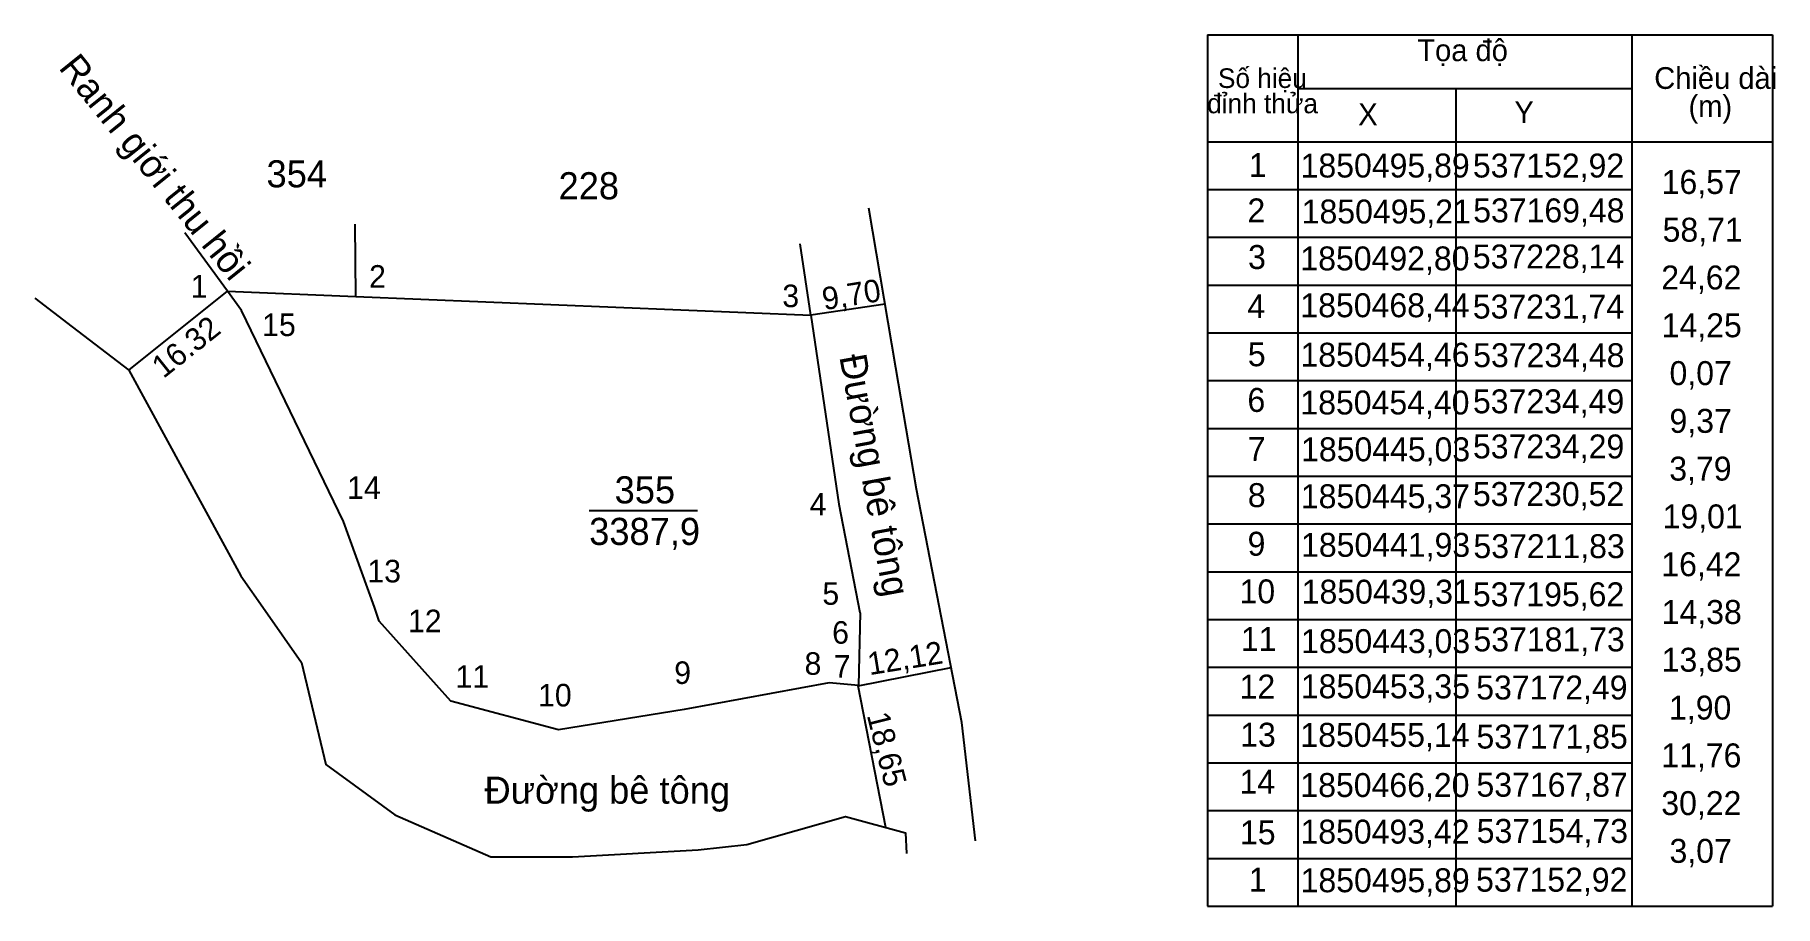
# Model space of a CAD drawing. Extents: x 537128 to 537353, y 1850417 to 1850529.
import ezdxf

# ---------------------------------------------------------------- set-up
doc = ezdxf.new("R2010")
doc.units = 0
doc.layers.add('Level 5', color=7, linetype='Continuous')

msp = doc.modelspace()

# ---------------------------------------------------------------- linework, layer by layer
at = {"layer": 'Level 5'}
for p, q in [((537279.32, 1850528.97), (537279.32, 1850416.58)), ((537279.32, 1850528.97), (537352.19, 1850528.97)), ((537290.96, 1850528.97), (537290.96, 1850416.58)), ((537334.07, 1850416.58), (537334.07, 1850528.97)), ((537352.19, 1850528.97), (537352.19, 1850416.58)), ((537290.96, 1850522.06), (537334.07, 1850522.06)), ((537311.36, 1850522.06), (537311.36, 1850416.58)), ((537279.32, 1850515.18), (537352.19, 1850515.18)), ((537279.32, 1850509.02), (537334.07, 1850509.02)), ((537169.48, 1850495.21), (537169.38, 1850504.53)), ((537152.92, 1850495.89), (537147.41, 1850503.41)), ((537152.92, 1850495.89), (537147.41, 1850503.41)), ((537228.14, 1850492.8), (537226.78, 1850502.02)), ((537279.32, 1850502.86), (537334.07, 1850502.86)), ((537140.17, 1850485.7), (537152.92, 1850495.89)), ((537279.32, 1850496.69), (537334.07, 1850496.69)), ((537237.74, 1850494.22), (537228.14, 1850492.8)), ((537279.32, 1850490.53), (537334.07, 1850490.53)), ((537279.32, 1850484.37), (537334.07, 1850484.37)), ((537279.32, 1850478.21), (537334.07, 1850478.21)), ((537279.32, 1850472.04), (537334.07, 1850472.04)), ((537199.55, 1850467.6), (537213.55, 1850467.6)), ((537279.32, 1850465.88), (537334.07, 1850465.88)), ((537279.32, 1850459.72), (537334.07, 1850459.72)), ((537279.32, 1850453.55), (537334.07, 1850453.55)), ((537234.26, 1850445.02), (537246.26, 1850447.36)), ((537279.32, 1850447.39), (537334.07, 1850447.39)), ((537237.83, 1850426.72), (537234.26, 1850445.02)), ((537279.32, 1850441.23), (537334.07, 1850441.23)), ((537279.32, 1850435.07), (537334.07, 1850435.07)), ((537279.32, 1850428.9), (537334.07, 1850428.9)), ((537279.32, 1850422.74), (537334.07, 1850422.74)), ((537279.32, 1850416.58), (537352.19, 1850416.58))]:
    msp.add_line(p, q, dxfattribs=at)
for points in [[(537249.38, 1850424.99), (537247.64, 1850440.25), (537241.77, 1850470.38), (537239.13, 1850486), (537235.64, 1850506.6)], [(537128.06, 1850494.99), (537132.88, 1850491.29)], [(537132.88, 1850491.29), (537140.17, 1850485.7), (537154.62, 1850459.2), (537157.76, 1850454.72), (537162.46, 1850448.01), (537165.59, 1850434.84), (537174.51, 1850428.38), (537186.89, 1850422.95), (537197.4, 1850422.95), (537213.62, 1850423.85), (537219.88, 1850424.53), (537232.61, 1850428.16), (537240.35, 1850426.02), (537240.48, 1850423.38)]]:
    msp.add_lwpolyline(points, dxfattribs=at)
msp.add_lwpolyline([(537228.14, 1850492.8), (537231.74, 1850468.44), (537234.48, 1850454.46), (537234.49, 1850454.4), (537234.29, 1850445.03), (537230.52, 1850445.37), (537211.83, 1850441.93), (537195.62, 1850439.31), (537181.73, 1850443.03), (537172.49, 1850453.35), (537171.85, 1850455.14), (537167.87, 1850466.2), (537154.73, 1850493.42), (537152.92, 1850495.89), (537169.48, 1850495.21)], close=True, dxfattribs=at)

# ---------------------------------------------------------------- texts
for s, height, p in [('Tọa độ', 2.806, (537306.37, 1850525.57)), ('Số hiệu', 2.526, (537280.66, 1850522.11)), ('Chiều dài', 2.806, (537336.93, 1850521.99)), ('đỉnh thửa', 2.526, (537279.27, 1850518.85)), ('X', 2.81, (537298.75, 1850517.31)), ('Y', 2.81, (537318.89, 1850517.59)), ('(m)', 2.806, (537341.35, 1850518.36)), ('354', 3.496, (537157.94, 1850509.29)), ('1', 3.09, (537284.63, 1850510.62)), ('1850495,89', 3.087, (537291.32, 1850510.56)), ('537152,92', 3.087, (537313.54, 1850510.56)), ('228', 3.496, (537195.61, 1850507.75)), ('16,57', 3.087, (537337.89, 1850508.44)), ('2', 3.09, (537284.46, 1850504.77)), ('1850495,21', 3.087, (537291.46, 1850504.63)), ('537169,48', 3.087, (537313.58, 1850504.78)), ('58,71', 3.087, (537338.01, 1850502.28)), ('3', 3.09, (537284.54, 1850498.76)), ('1850492,80', 3.087, (537291.29, 1850498.58)), ('537228,14', 3.087, (537313.53, 1850498.83)), ('2', 2.91, (537171.17, 1850496.35)), ('24,62', 3.087, (537337.84, 1850496.12)), ('1', 2.91, (537148.15, 1850495.07)), ('3', 2.91, (537224.47, 1850493.84)), ('4', 3.09, (537284.45, 1850492.42)), ('1850468,44', 3.087, (537291.29, 1850492.54)), ('537231,74', 3.087, (537313.53, 1850492.37)), ('15', 2.913, (537157.38, 1850490.11)), ('14,25', 3.087, (537337.89, 1850489.96)), ('5', 3.09, (537284.51, 1850486.22)), ('1850454,46', 3.087, (537291.3, 1850486.16)), ('537234,48', 3.087, (537313.58, 1850486.1)), ('0,07', 3.087, (537338.9, 1850483.79)), ('6', 3.09, (537284.46, 1850480.33)), ('1850454,40', 3.087, (537291.29, 1850480)), ('537234,49', 3.087, (537313.55, 1850480.15)), ('9,37', 3.087, (537338.9, 1850477.63)), ('7', 3.09, (537284.51, 1850474)), ('1850445,03', 3.087, (537291.38, 1850473.96)), ('537234,29', 3.087, (537313.55, 1850474.33)), ('3,79', 3.087, (537338.87, 1850471.47)), ('14', 2.913, (537168.34, 1850469.11)), ('355', 3.496, (537202.84, 1850468.53)), ('8', 3.09, (537284.51, 1850468.05)), ('1850445,37', 3.087, (537291.35, 1850467.91)), ('537230,52', 3.087, (537313.54, 1850468.19)), ('4', 2.91, (537228, 1850466.97)), ('19,01', 3.087, (537338.01, 1850465.31)), ('3387,9', 3.496, (537199.56, 1850463.17)), ('9', 3.09, (537284.48, 1850461.78)), ('1850441,93', 3.087, (537291.38, 1850461.64)), ('537211,83', 3.087, (537313.61, 1850461.47)), ('13', 2.913, (537170.95, 1850458.34)), ('16,42', 3.087, (537337.84, 1850459.14)), ('5', 2.91, (537229.64, 1850455.45)), ('10', 3.087, (537283.44, 1850455.64)), ('1850439,31', 3.087, (537291.46, 1850455.6)), ('537195,62', 3.087, (537313.54, 1850455.26)), ('12', 2.913, (537176.19, 1850451.91)), ('14,38', 3.087, (537337.89, 1850452.98)), ('6', 2.91, (537230.9, 1850450.43)), ('11', 3.087, (537283.62, 1850449.5)), ('1850443,03', 3.087, (537291.38, 1850449.22)), ('537181,73', 3.087, (537313.61, 1850449.44)), ('13,85', 3.087, (537337.89, 1850446.82)), ('11', 2.913, (537182.32, 1850444.75)), ('9', 2.91, (537210.53, 1850445.24)), ('8', 2.91, (537227.34, 1850446.42)), ('7', 2.91, (537231.11, 1850446.05)), ('12', 3.087, (537283.45, 1850443.36)), ('1850453,35', 3.087, (537291.35, 1850443.39)), ('537172,49', 3.087, (537313.97, 1850443.24)), ('10', 2.913, (537192.97, 1850442.34)), ('1,90', 3.087, (537338.84, 1850440.65)), ('13', 3.087, (537283.53, 1850437.15)), ('1850455,14', 3.087, (537291.29, 1850437.13)), ('537171,85', 3.087, (537314, 1850436.91)), ('11,76', 3.087, (537337.84, 1850434.49)), ('14', 3.087, (537283.44, 1850431.08)), ('Đường bê tông', 3.4961, (537186.06, 1850429.8)), ('1850466,20', 3.087, (537291.29, 1850430.66)), ('537167,87', 3.087, (537314, 1850430.7)), ('30,22', 3.087, (537337.84, 1850428.33)), ('15', 3.087, (537283.5, 1850424.55)), ('1850493,42', 3.087, (537291.3, 1850424.65)), ('537154,73', 3.087, (537314.03, 1850424.74)), ('3,07', 3.087, (537338.9, 1850422.17)), ('1', 3.09, (537284.63, 1850418.47)), ('1850495,89', 3.087, (537291.32, 1850418.38)), ('537152,92', 3.087, (537313.95, 1850418.45))]:
    msp.add_text(s, height=height, dxfattribs=at).set_placement(p)
for s, height, rotation, p in [('Ranh giới thu hồi', 3.4961, 308.8458, (537131.03, 1850524.68)), ('9,70', 2.913, 9.1655, (537229.86, 1850493.44)), ('16.32', 2.913, 38.5394, (537144.64, 1850484.56)), ('Đường bê tông', 3.4961, 280.4118, (537231.81, 1850487.45)), ('12,12', 2.913, 9.1655, (537235.72, 1850446.37)), ('18,65', 2.913, 284.2179, (537235.35, 1850441.21))]:
    msp.add_text(s, height=height, rotation=rotation, dxfattribs=at).set_placement(p)

doc.saveas('drawing.dxf')
